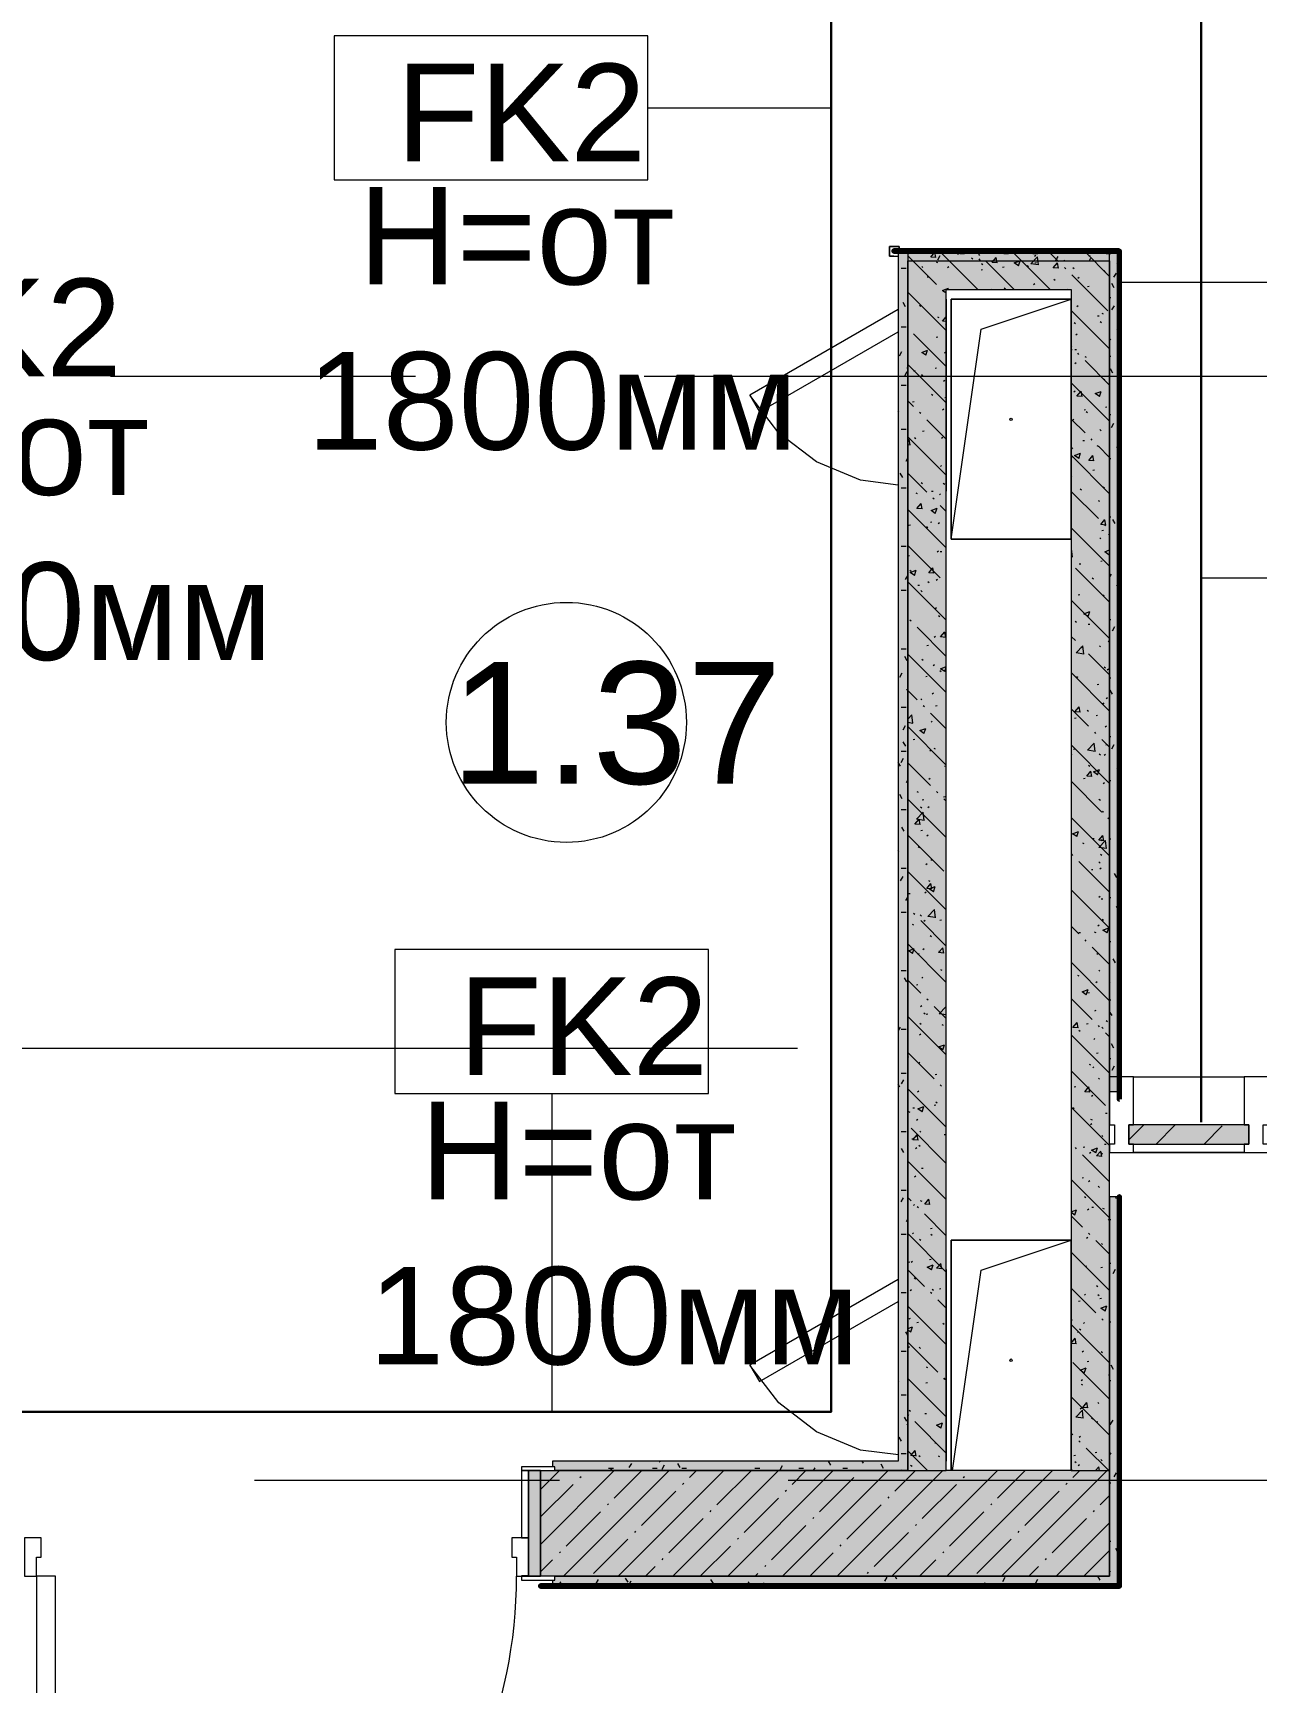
# Model space of a CAD drawing. Header units: millimetres. Extents: x -3817 to 677485, y -22715 to 103890.
# Drawn here: x 43911 to 46458, y 12591 to 16026 of the extents above; entities that cross this region are included whole.
import ezdxf

# ---------------------------------------------------------------- set-up
doc = ezdxf.new("R2010")
doc.units = ezdxf.units.MM
doc.layers.add('PDF _Геометрия', color=7, linetype='Continuous', true_color=0x1d1d1d)
doc.layers.add('PDF _Сплошная заливка', color=7, linetype='Continuous', true_color=0xffffff)
doc.layers.add('PDF _Текст', color=7, linetype='Continuous')
doc.styles.add('PDF GOST-Common', font='arial.ttf')

msp = doc.modelspace()

# ---------------------------------------------------------------- hatches: boundary and pattern name
at = {"layer": 'PDF _Сплошная заливка', "transparency": 33554559}
for points in [[(46173.3, 15551.3), (46173.3, 15571.4), (45713.3, 15571.4), (45713.3, 15551.3), (46153.3, 15551.3)], [(45713.3, 13031.3), (45733.3, 13031.3), (45733.3, 15551.3), (45713.3, 15551.3), (45713.3, 13051.4)], [(46153.3, 13821.3), (46173.3, 13821.3), (46173.3, 15551.3), (46153.3, 15551.3), (46153.3, 14015.2)], [(45733.3, 13031.3), (45813.3, 13031.3), (45813.3, 15491.3), (45733.3, 15491.3), (45733.3, 13450.1)], [(46153.3, 12811.3), (46173.3, 12811.3), (46173.3, 13601.4), (46153.3, 13601.4), (46153.3, 13450.1)]]:
    msp.add_hatch(color=256, dxfattribs=at).paths.add_polyline_path(points)
h = msp.add_hatch(color=256, dxfattribs=at)
h.paths.add_polyline_path([(42623.3, 12811.3), (43868.3, 12811.3), (43868.3, 13031.3), (42623.3, 13031.3)], flags=0)
h.paths.add_polyline_path([(46153.3, 12811.3), (46153.3, 13031.3), (44968.3, 13031.3), (44968.3, 12811.3), (44998.3, 12811.3)], flags=0)
h = msp.add_hatch(color=256, dxfattribs=at)
h.paths.add_polyline_path([(43838.3, 13031.3), (43838.3, 13039.4), (43843.3, 13039.4), (43843.3, 13051.4), (43003.3, 13051.4), (43003.3, 13031.3)], flags=0)
h.paths.add_polyline_path([(44998.3, 13031.3), (45713.3, 13031.3), (45713.3, 13051.4), (44993.3, 13051.4), (44993.3, 13039.4), (44998.3, 13039.4), (44998.3, 13031.5)], flags=0)
h = msp.add_hatch(color=256, dxfattribs=at)
h.paths.add_polyline_path([(43843.3, 12791.4), (43843.3, 12803.3), (43838.3, 12803.3), (43838.3, 12811.3), (42643.3, 12811.3), (42643.3, 12791.4), (43838.3, 12791.4)], flags=0)
h.paths.add_polyline_path([(46173.3, 12791.4), (46173.3, 12811.3), (44998.3, 12811.3), (44998.3, 12803.3), (44993.3, 12803.3), (44993.3, 12791.4), (44998.3, 12791.4)], flags=0)

# ---------------------------------------------------------------- linework, layer by layer
at = {"layer": 'PDF _Геометрия', "color": 171, "lineweight": 30, "true_color": 0x8080ff}
msp.add_lwpolyline([(42644.3, 17319.9), (46344.3, 17319.9), (46344.3, 13757.1)], dxfattribs=at)
at = {"layer": 'PDF _Геометрия', "color": 231, "lineweight": 30, "true_color": 0xff80c0}
msp.add_lwpolyline([(45573.3, 16971.3), (43123.3, 16971.3), (43123.3, 13153.8), (45573.3, 13153.8)], close=True, dxfattribs=at)
at = {"layer": 'PDF _Геометрия', "color": 7, "lineweight": 9}
for points in [[(45191.4, 16020), (44538.3, 16020), (44538.3, 15720), (45191.4, 15720)], [(46073.3, 15471.3), (46073.3, 14971.3), (45823.3, 14971.3), (45823.3, 15471.3)], [(46073.3, 15471.3), (45823.3, 15471.3), (45823.3, 14971.3), (46073.3, 14971.3)], [(45318.1, 14116.9), (44665, 14116.9), (44665, 13816.9), (45318.1, 13816.9)], [(46433.3, 13751.3), (46203.3, 13751.3), (46203.3, 13851.3), (46433.3, 13851.3)], [(46433.3, 13694.3), (46203.3, 13694.3), (46203.3, 13711.3), (46433.3, 13711.3)]]:
    msp.add_lwpolyline(points, close=True, dxfattribs=at)
for points in [[(45191.4, 15870), (45573.3, 15870)], [(45704.3, 15561.3), (45695.3, 15561.3), (45695.3, 15581.3), (45714.8, 15581.3), (45695.3, 15581.3), (45695.3, 15561.3), (45713.3, 15561.3)], [(45714.8, 15572.3), (45714.8, 15581.3), (45714.8, 15572.3)], [(45733.3, 13031.3), (45733.3, 15491.3), (45733.3, 13031.3), (45813.3, 13031.3)], [(46173.5, 15507), (46995.9, 15507)], [(45823.3, 14971.3), (45885.8, 15408.8), (46073.3, 15471.3)], [(46344.3, 14891.3), (46498.5, 14891.3)], [(46203.3, 13851.3), (46433.3, 13851.3)], [(44991.5, 13816.9), (44991.5, 13153.8)], [(46173, 13831.3), (46174, 13831.3)], [(46173, 13811.3), (46174, 13811.3)], [(46193.3, 13720.2), (46224.4, 13751.3)], [(46250.1, 13711.3), (46290.1, 13751.3)], [(46350.1, 13711.3), (46388, 13749.3)], [(46203.3, 13694.3), (46433.3, 13694.3)], [(46073.3, 13031.3), (46073.3, 13511.4), (45823.3, 13511.4), (45823.3, 13031.3), (45823.3, 13511.4), (46073.3, 13511.4), (46073.3, 13031.3), (46153.3, 13031.3)], [(45826.1, 13031.3), (45885.8, 13448.8), (46073.3, 13511.4)]]:
    msp.add_lwpolyline(points, dxfattribs=at)
at = {"layer": 'PDF _Геометрия', "color": 9, "lineweight": 9, "true_color": 0xc0c0c0}
for points in [[(44998.3, 12811.3), (46153.3, 12811.3), (46153.3, 13031.3), (46153.3, 15571.4), (46073.3, 15571.4), (45733.3, 15571.4), (45733.3, 15491.3), (45733.3, 15551.3), (46153.3, 15551.3), (46153.3, 13821.3), (46173.3, 13821.3), (46173.3, 15551.3), (46173.3, 15571.4), (45713.3, 15571.4), (45713.3, 15551.3), (45713.3, 13051.4), (44993.3, 13051.4), (44993.3, 13039.4)], [(45813.3, 15471.3), (45813.3, 15071.3)], [(46174.3, 15214.3), (46174.3, 15165.5), (46174.3, 15121.1), (46174.3, 15083.2), (46174.3, 15053.3), (46174.3, 15032.9), (46174.3, 15023)], [(46174.3, 15022.5), (46174.3, 15032.4), (46174.3, 15052.8), (46174.3, 15082.7), (46174.3, 15120.6), (46174.3, 15165), (46174.3, 15213.8)], [(46174.3, 15023.8), (46174.3, 15035.4), (46174.3, 15057.3), (46174.3, 15084.4), (46174.3, 15100.5), (46174.3, 15105.1)], [(46174.3, 15105), (46174.3, 15097.8), (46174.3, 15079.1), (46174.3, 15049.6), (46174.3, 15010.4), (46174.3, 14962.8), (46174.3, 14908.6), (46174.3, 14849.7), (46174.3, 14788.2), (46174.3, 14681.6), (46174.3, 14575.8), (46174.3, 14471.6), (46174.3, 14369.8), (46174.3, 14271.2), (46174.3, 14176.5), (46174.3, 14162), (46174.3, 14146.4), (46174.3, 14130.8), (46174.3, 14116.3), (46174.3, 14103.8), (46174.3, 14094.3), (46174.3, 14088.3)], [(46174.3, 15104.6), (46174.3, 15100), (46174.3, 15083.9), (46174.3, 15056.8), (46174.3, 15034.9), (46174.3, 15023.3)], [(46174.3, 14087.8), (46174.3, 14093.8), (46174.3, 14103.3), (46174.3, 14115.8), (46174.3, 14130.3), (46174.3, 14145.9), (46174.3, 14161.5), (46174.3, 14176), (46174.3, 14270.7), (46174.3, 14369.3), (46174.3, 14471.1), (46174.3, 14575.3), (46174.3, 14681.1), (46174.3, 14787.7), (46174.3, 14849.2), (46174.3, 14908.1), (46174.3, 14962.3), (46174.3, 15009.9), (46174.3, 15049.1), (46174.3, 15078.6), (46174.3, 15097.3), (46174.3, 15104.5)], [(46174.3, 14443.2), (46174.3, 14405.1), (46174.3, 14357.8), (46174.3, 14302.6), (46174.3, 14241.5), (46174.3, 14176.6), (46174.3, 14110), (46174.3, 14043.9), (46174.3, 13931), (46174.3, 13851.3), (46174.3, 13868.2), (46174.3, 13900), (46174.3, 13935.1), (46174.3, 13971.6), (46174.3, 14007.6), (46174.3, 14041.1), (46174.3, 14070.2), (46174.3, 14093.4), (46174.3, 14124.3), (46174.3, 14144.9), (46174.3, 14154.5)], [(46174.3, 14155), (46174.3, 14145.4), (46174.3, 14124.8), (46174.3, 14093.9), (46174.3, 14070.7), (46174.3, 14041.6), (46174.3, 14008.1), (46174.3, 13972.1), (46174.3, 13935.6), (46174.3, 13900.5), (46174.3, 13868.7), (46174.3, 13851.3), (46174.3, 13875.8), (46174.3, 13937.1), (46174.3, 14003.1), (46174.3, 14071.7), (46174.3, 14140.8), (46174.3, 14207.9), (46174.3, 14271), (46174.3, 14327.9), (46174.3, 14376.9), (46174.3, 14383.8), (46174.3, 14390.7)], [(46174.3, 14088.3), (46174.3, 14094.4), (46174.3, 14104), (46174.3, 14116.4), (46174.3, 14140.3), (46174.3, 14153.3), (46174.3, 14155.7)], [(46174.3, 14155.2), (46174.3, 14152.8), (46174.3, 14139.8), (46174.3, 14115.9), (46174.3, 14103.5), (46174.3, 14093.9), (46174.3, 14087.8)], [(44993.3, 12803.3), (44993.3, 12791.4), (46173.3, 12791.4), (46173.3, 12811.3), (46173.3, 13601.4), (46153.3, 13601.4), (46153.3, 12811.3), (44993.3, 12811.3)], [(45813.3, 13450.1), (45813.3, 13051.4)], [(44968.3, 13031.3), (44968.3, 12811.3)], [(44993.3, 13031.3), (45713.3, 13031.3), (45733.3, 13031.3), (44998.3, 13031.3)]]:
    msp.add_lwpolyline(points, dxfattribs=at)
at = {"layer": 'PDF _Геометрия', "color": 96, "lineweight": 70, "true_color": 0x008000}
msp.add_lwpolyline([(46173, 15572.3), (45704.3, 15572.3), (45704.3, 15571.4), (46173, 15571.4)], close=True, dxfattribs=at)
at = {"layer": 'PDF _Геометрия', "color": 252, "lineweight": 9, "true_color": 0x878787}
for points in [[(45792.9, 15502.1), (45733.3, 15561.7)], [(45791.7, 15558.3), (45781, 15559.2), (45789.6, 15569.4)], [(45791.7, 15558.3), (45789.6, 15569.4)], [(45879, 15491.3), (45799, 15571.4)], [(45883.4, 15562.4), (45880.9, 15564.9)], [(46029.9, 15491.3), (45949.9, 15571.4)], [(45997.2, 15561), (45999.8, 15563.1)], [(46046.9, 15549.8), (46025.4, 15571.4)], [(46153.3, 15518.8), (46100.8, 15571.4)], [(46109.8, 15562), (46113.1, 15562.5)], [(45762.2, 15539.7), (45764.7, 15537.5)], [(45791.9, 15549.4), (45794.7, 15547.6)], [(45816.1, 15537.1), (45818.7, 15539.2)], [(45865.9, 15557.5), (45868.4, 15555.3)], [(45885.6, 15532.5), (45889, 15533)], [(45886.8, 15545.4), (45889.7, 15543.6)], [(45954.5, 15491.3), (45896, 15549.8)], [(45907.4, 15549.7), (45910, 15551.7)], [(45919.2, 15547.1), (45908.6, 15548.1), (45917.1, 15558.3)], [(45919.2, 15547.1), (45917.1, 15558.2)], [(45930.2, 15538.4), (45933.5, 15538.8)], [(45963.5, 15540.8), (45954.6, 15546.8), (45967.1, 15551.5)], [(45963.5, 15540.8), (45967.1, 15551.5)], [(45981.7, 15541.4), (45984.6, 15539.6)], [(46005.4, 15542.7), (45989.6, 15545.1), (46003.5, 15559.6)], [(45997.5, 15547.3), (46000.8, 15547.7)], [(46005.4, 15542.7), (46003.5, 15559.5)], [(46046.7, 15536), (46036.1, 15536.9), (46044.7, 15547.1)], [(46046.7, 15535.9), (46044.7, 15547.1)], [(46062, 15534.8), (46059.5, 15537.3)], [(46076.7, 15537.4), (46079.5, 15535.6)], [(46141.2, 15530.9), (46143.6, 15528.6)], [(45773.4, 15517.8), (45776.7, 15518.2)], [(45813.3, 15484), (45805.2, 15489.4), (45810.3, 15491.3), (45817.7, 15494.2)], [(45816.7, 15491.3), (45817.7, 15494.2)], [(45906.4, 15491.3), (45907.9, 15492.5)], [(45933.8, 15495.3), (45936.3, 15493)], [(45995, 15501.9), (45997.7, 15503.9)], [(46037.5, 15513.1), (46040, 15510.8)], [(46063, 15491.9), (46066.3, 15492.4)], [(46150, 15446.8), (46074.5, 15522.2)], [(46087.4, 15515.2), (46090, 15517.2)], [(46107.5, 15497.8), (46110.8, 15498.2)], [(45813.3, 15406.2), (45733.3, 15486.2)], [(45757.3, 15458.6), (45760.1, 15456.8)], [(45808, 15487), (45805.5, 15489.5)], [(46085.2, 15456), (46087.9, 15458)], [(45794.8, 15434.7), (45797.6, 15432.9)], [(45813.3, 15424.8), (45805.7, 15425.5), (45813.3, 15434.5)], [(46153.3, 15368), (46073.3, 15448)], [(46079.5, 15422.7), (46082.4, 15420.9)], [(46128.1, 15436.5), (46131.4, 15437)], [(46133.8, 15424.8), (46136.3, 15422.6)], [(46137, 15442.5), (46139.8, 15440.7)], [(45813.3, 15330.9), (45745.1, 15399)], [(45792.1, 15392.3), (45795.4, 15392.7)], [(45811.8, 15418.8), (45813.3, 15419.9)], [(46083, 15396.8), (46085.7, 15398.9)], [(45770.8, 15354.5), (45762, 15360.5), (45774.4, 15365.3)], [(45770.8, 15354.5), (45774.4, 15365.2)], [(45809.6, 15359.6), (45812.3, 15361.6)], [(46074.5, 15371.3), (46073.3, 15372.6)], [(46073.3, 15367.5), (46075.2, 15365.7)], [(46081.3, 15366.4), (46084.6, 15366.8)], [(46089.6, 15356.2), (46087.1, 15358.7)], [(45813.3, 15255.4), (45733.3, 15335.4)], [(45745.3, 15322.2), (45748.6, 15322.6)], [(45789.8, 15328), (45793.2, 15328.5)], [(46080.9, 15337.6), (46083.5, 15339.7)], [(46101.6, 15352.2), (46104.4, 15350.4)], [(46153.3, 15292.6), (46102.2, 15343.7)], [(45761.7, 15314.6), (45764.1, 15312.3)], [(45807.4, 15300.4), (45810.1, 15302.4)], [(46153.3, 15217.1), (46073.3, 15297.1)], [(46140.6, 15305.8), (46143.1, 15303.5)], [(46146.8, 15311), (46150.1, 15311.5)], [(45745.1, 15248.1), (45733.3, 15260)], [(45743.1, 15257.9), (45746.4, 15258.3)], [(45782.2, 15273.3), (45785, 15271.5)], [(45810.4, 15266.8), (45813.3, 15267.1)], [(46078.7, 15278.4), (46081.4, 15280.5)], [(46096.1, 15268.5), (46085.4, 15269.4), (46094, 15279.6)], [(46096.1, 15268.5), (46094, 15279.6)], [(46132.5, 15268.7), (46123.6, 15274.7), (46136.1, 15279.4)], [(46132.5, 15268.7), (46136.1, 15279.4)], [(45760.2, 15233), (45757.7, 15235.5)], [(45813.3, 15180), (45772.8, 15220.4)], [(45805.3, 15241.2), (45807.9, 15243.2)], [(46102.2, 15192.8), (46073.3, 15221.7)], [(46076.6, 15219.2), (46079.2, 15221.3)], [(46100.1, 15240.9), (46103.4, 15241.4)], [(46104.4, 15237.4), (46107.3, 15235.6)], [(46144.6, 15246.8), (46147.9, 15247.2)], [(45813.3, 15104.5), (45733.3, 15184.5)], [(45746.8, 15183), (45749.7, 15181.2)], [(45763.6, 15196.6), (45766.9, 15197.1)], [(45803.1, 15182), (45805.8, 15184.1)], [(46133.3, 15199.7), (46135.8, 15197.4)], [(45733.3, 15176), (45736.1, 15179.4)], [(45733.3, 15168.7), (45738.1, 15168.2)], [(45738.2, 15168.2), (45736.1, 15179.3)], [(46074.4, 15160.1), (46077.1, 15162.1)], [(46089.2, 15139.8), (46080.4, 15145.7), (46092.8, 15150.5)], [(46089.2, 15139.7), (46092.8, 15150.5)], [(46097.8, 15176.7), (46101.1, 15177.1)], [(46117.3, 15177.7), (46114.8, 15180.2)], [(46126.5, 15166.9), (46129.3, 15165.1)], [(46153.3, 15141.7), (46129.9, 15165.1)], [(45801, 15122.8), (45803.6, 15124.9)], [(46153.3, 15066.2), (46073.3, 15146.2)], [(46073.3, 15141.9), (46074.7, 15140.6)], [(46120.7, 15134.8), (46110.1, 15135.7), (46118.7, 15145.9)], [(46118.4, 15115.4), (46121.7, 15115.8)], [(46120.7, 15134.7), (46118.7, 15145.9)], [(45772.8, 15069.6), (45733.3, 15109.1)], [(45761.1, 15089.4), (45763.6, 15087.2)], [(45807.1, 15088.1), (45810, 15086.3)], [(46073.3, 15101.7), (46074.9, 15102.9)], [(46140.1, 15080.6), (46142.6, 15078.4)], [(45749.7, 15068.2), (45752.5, 15066.4)], [(45762.8, 15034.5), (45752.2, 15035.4), (45760.8, 15045.6)], [(45762.8, 15034.5), (45760.8, 15045.6)], [(45782.4, 15071.2), (45785.7, 15071.6)], [(45787.9, 15054.5), (45785.4, 15057)], [(45798.8, 15063.6), (45801.5, 15065.7)], [(46129.9, 15014.3), (46073.3, 15070.9)], [(46073.3, 15045.5), (46074.9, 15045.7)], [(46091.9, 15076.1), (46094.7, 15074.3)], [(46129.4, 15052.2), (46132.2, 15050.4)], [(45813.3, 14953.6), (45733.3, 15033.6)], [(45790.4, 15025.1), (45781.6, 15031), (45794, 15035.8)], [(45790.4, 15025), (45794, 15035.8)], [(45813.3, 15029.1), (45800.5, 15041.9)], [(46145.4, 15001), (46134.8, 15001.9), (46143.3, 15012.2)], [(46145.4, 15001), (46143.4, 15012.1)], [(45735.6, 15001), (45738.9, 15001.5)], [(45771.8, 14997.7), (45774.6, 14995.9)], [(45780.1, 15006.9), (45783.4, 15007.3)], [(45796.6, 15004.4), (45799.3, 15006.5)], [(46153.3, 14915.4), (46073.3, 14995.4)], [(46137.1, 14989.9), (46140.4, 14990.4)], [(46144.9, 14999.2), (46142.4, 15001.7)], [(46151.4, 14981.7), (46153.3, 14980.5)], [(45800.5, 14891.1), (45733.3, 14958.3)], [(45794.5, 14945.3), (45797.1, 14947.3)], [(45800.7, 14945.6), (45804, 14946.1)], [(46073.3, 14950.7), (46074.2, 14951.7)], [(46076.1, 14934.8), (46074.2, 14951.7)], [(46132.8, 14974.5), (46135.3, 14972.3)], [(46152.1, 14939.2), (46143.2, 14945.2), (46153.3, 14949.1)], [(46152.1, 14939.2), (46153.3, 14942.7)], [(45733.3, 14936.8), (45736.7, 14937.2)], [(45787.5, 14900.7), (45776.9, 14901.7), (45785.4, 14911.9)], [(45787.5, 14900.7), (45785.4, 14911.9)], [(46073.3, 14935.2), (46076.1, 14934.8)], [(46073.3, 14916.3), (46074.2, 14915.4)], [(46153.3, 14840), (46082.1, 14911.2)], [(46090.3, 14919.8), (46093.6, 14920.2)], [(46134.8, 14925.7), (46138.2, 14926.1)], [(45813.3, 14802.8), (45733.3, 14882.8)], [(45737.1, 14906.9), (45740, 14905.1)], [(45747.2, 14896.1), (45738.3, 14902.1), (45750.8, 14906.9)], [(45747.2, 14896.1), (45750.8, 14906.8)], [(45753.9, 14875.5), (45757.2, 14875.9)], [(45774.6, 14883), (45777.4, 14881.2)], [(45792.3, 14886.1), (45795, 14888.1)], [(45813.3, 14878.3), (45813, 14878.5)], [(46116.8, 14890.8), (46119.6, 14889)], [(45760.6, 14864.3), (45763.1, 14862)], [(46153.3, 14764.5), (46073.3, 14844.5)], [(46088.1, 14855.5), (46091.4, 14856)], [(46139.6, 14855.5), (46142.1, 14853.2)], [(45790.1, 14826.9), (45792.8, 14828.9)], [(45796.7, 14812.5), (45799.5, 14810.7)], [(46108.8, 14810.3), (46100, 14816.3), (46112.4, 14821.1)], [(46108.8, 14810.3), (46112.4, 14821)], [(46152.7, 14817.4), (46153.3, 14817.9)], [(45740.1, 14800.5), (45737.6, 14803)], [(45813.3, 14727.4), (45752.7, 14788)], [(45788, 14767.7), (45790.6, 14769.7)], [(45812.2, 14767), (45801.5, 14767.9), (45810.1, 14778.2)], [(45812.2, 14767), (45810.1, 14778.1)], [(46081.4, 14800.4), (46084.2, 14798.6)], [(46108.6, 14794.3), (46111.9, 14794.7)], [(45772.6, 14750), (45776, 14750.5)], [(46082.1, 14760.3), (46073.3, 14769.1)], [(46099.7, 14732.2), (46083.9, 14734.6), (46097.7, 14749.1)], [(46097.2, 14745.2), (46094.7, 14747.7)], [(46099.7, 14732.1), (46097.8, 14749)], [(46132.3, 14749.4), (46134.7, 14747.1)], [(46150.6, 14758.3), (46153.2, 14760.3)], [(45813.3, 14651.9), (45733.3, 14731.9)], [(45762, 14721.6), (45764.9, 14719.8)], [(45785.8, 14708.5), (45788.5, 14710.5)], [(45810, 14695.6), (45801.2, 14701.6), (45813.3, 14706.2)], [(45810, 14695.6), (45813.3, 14705.2)], [(46153.3, 14689.1), (46109.7, 14732.6)], [(46141.7, 14705.6), (46144.5, 14703.8)], [(46148.4, 14699.1), (46151.1, 14701.1)], [(45770.4, 14685.8), (45773.7, 14686.2)], [(45799.5, 14697.7), (45802.4, 14695.9)], [(46153.3, 14613.6), (46073.3, 14693.6)], [(46073.3, 14690.6), (46073.6, 14690.3)], [(46084.3, 14685.7), (46087.1, 14683.9)], [(46127.4, 14668.8), (46130.7, 14669.2)], [(45752.7, 14637.1), (45733.3, 14656.5)], [(45760.1, 14639.1), (45762.6, 14636.9)], [(45783.7, 14649.3), (45786.3, 14651.4)], [(46146.2, 14639.9), (46148.9, 14641.9)], [(45733.3, 14596.4), (45741.8, 14605.3)], [(45743.8, 14588.4), (45741.8, 14605.3)], [(45767.8, 14622), (45765.3, 14624.5)], [(45813.3, 14576.5), (45780.3, 14609.4)], [(45790.9, 14624.5), (45794.3, 14624.9)], [(46109.7, 14581.8), (46073.3, 14618.3)], [(46080.6, 14598.7), (46083.9, 14599.1)], [(46091.9, 14611), (46081.3, 14611.9), (46089.8, 14622.1)], [(46091.9, 14610.9), (46089.8, 14622.1)], [(46106.3, 14615.2), (46109.2, 14613.4)], [(46125.1, 14604.5), (46128.4, 14605)], [(46139.1, 14630.3), (46141.5, 14628.1)], [(45733.3, 14590), (45743.8, 14588.4)], [(45813.3, 14501), (45733.3, 14581)], [(45766.8, 14566.7), (45757.9, 14572.7), (45770.4, 14577.4)], [(45766.8, 14566.7), (45770.4, 14577.4)], [(45781.5, 14590.1), (45784.2, 14592.2)], [(46124.8, 14566.7), (46122.3, 14569.2)], [(46144.1, 14580.7), (46146.7, 14582.7)], [(45744.2, 14554.4), (45747.5, 14554.8)], [(45779.3, 14530.9), (45782, 14533)], [(45787, 14536.4), (45789.8, 14534.6)], [(46153.3, 14462.8), (46073.3, 14542.8)], [(46078.3, 14534.4), (46081.7, 14534.8)], [(46123.3, 14529.5), (46107.5, 14532), (46121.3, 14546.4)], [(46123.3, 14529.5), (46121.3, 14546.4)], [(46153.3, 14538.3), (46137.4, 14554.1)], [(46145.7, 14543.3), (46149, 14543.7)], [(45734, 14510.7), (45733.3, 14514.5)], [(45733.3, 14510.7), (45734, 14510.7)], [(45780.3, 14458.6), (45733.3, 14505.6)], [(45809.7, 14499), (45813, 14499.5)], [(46073.3, 14523.3), (46074.5, 14522.5)], [(46109.2, 14500.5), (46112, 14498.7)], [(46131.7, 14524.2), (46134.2, 14522)], [(46141.9, 14521.5), (46144.6, 14523.5)], [(45777.2, 14471.8), (45779.8, 14473.8)], [(46137.4, 14403.2), (46073.3, 14467.4)], [(46098.9, 14473.1), (46102.2, 14473.6)], [(46116.6, 14477.2), (46105.9, 14478.1), (46114.5, 14488.4)], [(46116.6, 14477.2), (46114.5, 14488.3)], [(46128.4, 14480.9), (46119.6, 14486.8), (46132, 14491.6)], [(46128.4, 14480.8), (46132, 14491.6)], [(46139.7, 14462.3), (46142.4, 14464.4)], [(45813.3, 14350.2), (45733.3, 14430.2)], [(45751.6, 14446), (45754.4, 14444.2)], [(45762.9, 14428.9), (45766.2, 14429.4)], [(45795.4, 14443.5), (45792.9, 14446)], [(45807.4, 14434.8), (45810.7, 14435.2)], [(45813.3, 14425.6), (45808, 14430.9)], [(46131.2, 14430), (46134.1, 14428.2)], [(45767.3, 14385.8), (45751.5, 14388.2), (45765.4, 14402.7)], [(45759.6, 14414), (45762, 14411.7)], [(45767.4, 14385.7), (45765.4, 14402.6)], [(45775, 14412.6), (45777.7, 14414.6)], [(46153.3, 14311.9), (46073.3, 14391.9)], [(46137.6, 14403.1), (46140.2, 14405.2)], [(46138.6, 14405.2), (46141, 14402.9)], [(45758.6, 14376.9), (45748, 14377.9), (45756.6, 14388.1)], [(45758.6, 14376.9), (45756.6, 14388.1)], [(45760.6, 14364.6), (45764, 14365.1)], [(46085.2, 14351.9), (46076.3, 14357.9), (46088.8, 14362.7)], [(46085.2, 14351.9), (46088.8, 14362.6)], [(46152.5, 14388.2), (46150, 14390.7)], [(45808, 14280), (45733.3, 14354.8)], [(45754.5, 14331.3), (45757.3, 14329.5)], [(45772.8, 14353.4), (45775.5, 14355.4)], [(45811.9, 14351.1), (45813.3, 14350.2)], [(46096.6, 14339.1), (46099.4, 14337.3)], [(46117.6, 14347.7), (46121, 14348.1)], [(46141.2, 14343.5), (46130.6, 14344.4), (46139.2, 14354.6)], [(46146.9, 14326.9), (46131, 14329.4), (46144.9, 14343.8)], [(46135.4, 14343.9), (46138.1, 14346)], [(46141.2, 14343.4), (46139.2, 14354.6)], [(46146.9, 14326.9), (46144.9, 14343.8)], [(45770.7, 14294.2), (45773.3, 14296.2)], [(45781.2, 14303.4), (45784.5, 14303.8)], [(46077.1, 14312.7), (46074.5, 14315.2)], [(46153.3, 14236.5), (46089.6, 14300.2)], [(46131.2, 14299.1), (46133.7, 14296.8)], [(46134.1, 14315.2), (46136.9, 14313.4)], [(45813.3, 14199.3), (45733.3, 14279.3)], [(45776.5, 14260.8), (45779.3, 14259)], [(46073.3, 14277.9), (46074.2, 14278)], [(46115.4, 14283.4), (46118.7, 14283.8)], [(46133.3, 14284.7), (46135.9, 14286.8)], [(45734.4, 14233.3), (45737.8, 14233.7)], [(45768.5, 14235), (45771.2, 14237)], [(45783.3, 14243.2), (45772.7, 14244.1), (45781.3, 14254.4)], [(45786.4, 14237.2), (45777.5, 14243.2), (45790, 14248)], [(45783.3, 14243.2), (45781.3, 14254.3)], [(45786.4, 14237.2), (45790, 14247.9)], [(46153.3, 14161), (46073.3, 14241)], [(46131.1, 14225.6), (46133.8, 14227.6)], [(46135.9, 14222.1), (46139.3, 14222.6)], [(45747.7, 14189.5), (45745.1, 14192)], [(45759.1, 14188.9), (45761.5, 14186.6)], [(45790.9, 14183.2), (45775.1, 14185.6), (45788.9, 14200)], [(45790.9, 14183.1), (45789, 14200)], [(45741.9, 14169.9), (45744.7, 14168.1)], [(45813.3, 14123.9), (45760.2, 14176.9)], [(45766.4, 14175.8), (45769, 14177.9)], [(45799.9, 14177.9), (45803.3, 14178.4)], [(46089.6, 14149.3), (46073.3, 14165.6)], [(46089.2, 14152), (46092.5, 14152.5)], [(46121.5, 14153.9), (46124.4, 14152.1)], [(46128.9, 14166.4), (46131.6, 14168.4)], [(46138, 14180), (46140.5, 14177.8)], [(46148, 14151.4), (46139.2, 14157.4), (46151.6, 14162.2)], [(46148, 14151.4), (46151.6, 14162.1)], [(45813.3, 14048.4), (45733.3, 14128.4)], [(45743.1, 14108.3), (45734.3, 14114.3), (45746.7, 14119)], [(45743.1, 14108.3), (45746.7, 14119)], [(45764.2, 14116.6), (45766.9, 14118.7)], [(45779.4, 14146), (45782.2, 14144.2)], [(45808, 14109.5), (45797.3, 14110.4), (45805.9, 14120.6)], [(45808, 14109.4), (45805.9, 14120.6)], [(46104.7, 14134.2), (46102.2, 14136.7)], [(46153.3, 14085.6), (46117.3, 14121.6)], [(45753.2, 14107.8), (45756.5, 14108.2)], [(45797.7, 14113.6), (45801, 14114.1)], [(46153.3, 14010.2), (46073.3, 14090.2)], [(46126.8, 14107.2), (46129.4, 14109.2)], [(45760.2, 14026.1), (45733.3, 14053)], [(45762, 14057.4), (45764.7, 14059.5)], [(45801.4, 14075.5), (45804.3, 14073.7)], [(46086.2, 14063.5), (46089, 14061.7)], [(46124.6, 14048), (46127.3, 14050)], [(46130.7, 14073.9), (46133.2, 14071.7)], [(45750.9, 14043.5), (45754.2, 14044)], [(46117.3, 13970.8), (46073.3, 14014.8)], [(46104.8, 14022.5), (46095.9, 14028.4), (46108.4, 14033.2)], [(46104.8, 14022.4), (46108.4, 14033.2)], [(46107.9, 14026.6), (46111.2, 14027)], [(46152.4, 14032.4), (46153.3, 14032.5)], [(45759.9, 13998.2), (45762.5, 14000.3)], [(45766.8, 13984.7), (45769.6, 13982.9)], [(45771.5, 13982.3), (45774.8, 13982.7)], [(45775.3, 14011), (45772.8, 14013.5)], [(45813.3, 13973), (45787.9, 13998.4)], [(45813.3, 13980.7), (45798.7, 13983), (45812.5, 13997.4)], [(45813.3, 13991.1), (45812.5, 13997.4)], [(46122.4, 13988.8), (46125.1, 13990.8)], [(45813.3, 13897.6), (45733.3, 13977.6)], [(45758.5, 13963.7), (45761, 13961.4)], [(45804.3, 13960.8), (45807.1, 13959)], [(46087.7, 13953.4), (46077.1, 13954.3), (46085.6, 13964.6)], [(46087.7, 13953.4), (46085.7, 13964.5)], [(46089, 13948.7), (46091.9, 13946.9)], [(46105.6, 13962.3), (46109, 13962.7)], [(46132.4, 13955.7), (46129.9, 13958.2)], [(46137.5, 13954.9), (46140, 13952.6)], [(46146.5, 13968.6), (46149.3, 13966.8)], [(45757.7, 13939.1), (45760.4, 13941.1)], [(45806, 13907.8), (45797.1, 13913.8), (45809.6, 13918.5)], [(45806, 13907.8), (45809.6, 13918.5)], [(46153.3, 13859.3), (46073.3, 13939.3)], [(46120.3, 13929.6), (46122.9, 13931.7)], [(46153.3, 13934.8), (46144.9, 13943.1)], [(45787.9, 13847.5), (45733.3, 13902.2)], [(45733.3, 13893.1), (45734.3, 13892.5)], [(45755.6, 13879.9), (45758.2, 13881.9)], [(46111.1, 13878.2), (46113.9, 13876.4)], [(46126.2, 13901), (46129.5, 13901.5)], [(45790.2, 13856.8), (45793.5, 13857.2)], [(46144.9, 13792.2), (46073.3, 13863.9)], [(46118.1, 13870.4), (46120.8, 13872.5)], [(46130.2, 13848.8), (46132.6, 13846.5)], [(45813.3, 13746.7), (45733.3, 13826.7)], [(45753.4, 13820.7), (45756.1, 13822.7)], [(45803, 13832.5), (45800.5, 13835)], [(46079.4, 13830.9), (46082.8, 13831.3)], [(46112.4, 13819.7), (46101.7, 13820.6), (46110.3, 13830.8)], [(46112.4, 13819.6), (46110.3, 13830.8)], [(46116, 13811.2), (46118.6, 13813.3)], [(45734.3, 13779.5), (45737.1, 13777.7)], [(45743.4, 13786.7), (45746.8, 13787.1)], [(45762.7, 13778.9), (45753.9, 13784.8), (45766.3, 13789.6)], [(45762.7, 13778.8), (45766.3, 13789.6)], [(45788, 13792.5), (45791.3, 13793)], [(45791.7, 13799.4), (45794.5, 13797.6)], [(46153.3, 13708.4), (46073.3, 13788.4)], [(46076.5, 13787.4), (46079.3, 13785.6)], [(46144.9, 13775.6), (46148.3, 13776)], [(45813.3, 13671.3), (45740.1, 13744.5)], [(45751.2, 13761.5), (45753.9, 13763.5)], [(46113.8, 13752.1), (46116.5, 13754.1)], [(46113.9, 13763.5), (46116.8, 13761.7)], [(45741.2, 13722.4), (45744.5, 13722.8)], [(45754.5, 13719.4), (45743.8, 13720.3), (45752.4, 13730.6)], [(45754.5, 13719.4), (45752.4, 13730.5)], [(45756.3, 13709), (45759.2, 13707.2)], [(45758, 13738.6), (45760.5, 13736.3)], [(45808.5, 13731.3), (45811.8, 13731.7)], [(46098.2, 13705.4), (46101.5, 13705.9)], [(46137, 13729.7), (46139.5, 13727.5)], [(46142.7, 13711.3), (46146, 13711.7)], [(45813.3, 13595.8), (45733.3, 13675.8)], [(45749.1, 13702.3), (45751.7, 13704.3)], [(46084.6, 13701.7), (46082.1, 13704.2)], [(46153.3, 13633), (46097.2, 13689.1)], [(46111.6, 13692.9), (46114.3, 13694.9)], [(46124.4, 13693), (46115.5, 13699), (46128, 13703.8)], [(46124.4, 13693), (46128, 13703.7)], [(46137, 13685.9), (46126.4, 13686.9), (46135, 13697.1)], [(46137.1, 13685.9), (46135, 13697)], [(46136, 13693), (46138.8, 13691.2)], [(45746.9, 13643.1), (45749.6, 13645.2)], [(45761.7, 13661.1), (45765.1, 13661.6)], [(46153.3, 13557.6), (46073.3, 13637.6)], [(46095.9, 13641.2), (46099.2, 13641.6)], [(46101.4, 13602.1), (46104.2, 13600.3)], [(46109.5, 13633.7), (46112.1, 13635.7)], [(46129.6, 13623.7), (46132.1, 13621.4)], [(45740.1, 13593.6), (45733.3, 13600.4)], [(45744.7, 13583.9), (45747.4, 13586)], [(45755.2, 13578.5), (45752.7, 13581)], [(45759.2, 13594.3), (45762, 13592.5)], [(45779.1, 13585.7), (45768.5, 13586.6), (45777.1, 13596.8)], [(45779.1, 13585.6), (45777.1, 13596.8)], [(46073.3, 13570.4), (46084.7, 13574.8)], [(46073.3, 13569.4), (46081.1, 13564.1)], [(46081.1, 13564.1), (46084.7, 13574.8)], [(46107.3, 13574.5), (46110, 13576.5)], [(46116.5, 13579.9), (46119.8, 13580.3)], [(46138.9, 13578.3), (46141.7, 13576.5)], [(45813.3, 13520.4), (45767.8, 13565.9)], [(45780.5, 13535.7), (45783.8, 13536.1)], [(46097.2, 13538.3), (46073.3, 13562.2)], [(46153.3, 13552.9), (46151.1, 13553.1), (46153.3, 13555.7)], [(45813.3, 13445), (45733.3, 13525)], [(45742.6, 13524.7), (45745.2, 13526.8)], [(45757.5, 13513.4), (45760, 13511.2)], [(45781.3, 13523.8), (45784.1, 13522)], [(46105.2, 13515.3), (46107.8, 13517.3)], [(46112.3, 13523.2), (46109.7, 13525.7)], [(46153.3, 13482.2), (46124.8, 13510.6)], [(46136.5, 13504.6), (46138.9, 13502.3)], [(45733.7, 13465.5), (45737, 13466)], [(45740.4, 13465.5), (45743.1, 13467.6)], [(45778.2, 13471.4), (45781.5, 13471.8)], [(46153.3, 13406.7), (46073.3, 13486.7)], [(45767.8, 13415.1), (45733.3, 13449.6)], [(45746.6, 13432.9), (45749.5, 13431.1)], [(45782.3, 13449.4), (45773.5, 13455.4), (45785.9, 13460.2)], [(45782.3, 13449.4), (45785.9, 13460.1)], [(45803.8, 13451.9), (45793.2, 13452.9), (45801.7, 13463.1)], [(45803.8, 13451.9), (45801.8, 13463)], [(46103, 13456.1), (46105.6, 13458.2)], [(46135.2, 13454.4), (46138.5, 13454.9)], [(45733.3, 13401.5), (45734.8, 13401.7)], [(45738.3, 13406.4), (45740.9, 13408.4)], [(45782.9, 13400), (45780.3, 13402.5)], [(45784.1, 13409.1), (45786.9, 13407.3)], [(45798.8, 13410.1), (45802.1, 13410.6)], [(46124.8, 13359.7), (46073.3, 13411.3)], [(46100.8, 13396.9), (46103.5, 13399)], [(46126.3, 13416.9), (46129.1, 13415.1)], [(46129.1, 13398.5), (46131.6, 13396.2)], [(45813.3, 13294.1), (45733.3, 13374.1)], [(45813.3, 13369.6), (45795.4, 13387.4)], [(46088.4, 13384.3), (46091.8, 13384.7)], [(46133, 13390.2), (46136.3, 13390.6)], [(46144, 13363.6), (46135.1, 13369.5), (46147.6, 13374.3)], [(46144, 13363.5), (46147.6, 13374.3)], [(45733.3, 13327.6), (45742.7, 13331.2)], [(45736.1, 13347.2), (45738.8, 13349.2)], [(45739.1, 13320.4), (45742.7, 13331.2)], [(45752, 13340), (45755.3, 13340.5)], [(45806.2, 13338.5), (45809, 13336.7)], [(46075, 13343.2), (46073.3, 13357.8)], [(46073.3, 13343.5), (46075, 13343.2)], [(46153.3, 13255.8), (46073.3, 13335.8)], [(46098.7, 13337.7), (46101.3, 13339.8)], [(46139.9, 13344.7), (46137.4, 13347.2)], [(46153.3, 13331.3), (46152.5, 13332.1)], [(45733.3, 13324.4), (45739.1, 13320.5)], [(45795.4, 13236.5), (45733.3, 13298.7)], [(46073.3, 13297.2), (46081.5, 13307)], [(46073.3, 13296.8), (46083.5, 13295.9)], [(46083.5, 13295.8), (46081.5, 13307)], [(46086.2, 13320), (46089.5, 13320.5)], [(46090.9, 13326.5), (46093.7, 13324.7)], [(45733.9, 13288), (45736.6, 13290)], [(45757, 13288.3), (45759.4, 13286)], [(46096.5, 13278.5), (46099.2, 13280.6)], [(46106.7, 13258.8), (46110.1, 13259.2)], [(46135.9, 13279.4), (46138.4, 13277.2)], [(45733.3, 13229.9), (45734.4, 13230.8)], [(45771.5, 13247.7), (45774.4, 13245.9)], [(46152.5, 13181.2), (46077.1, 13256.6)], [(46100.7, 13234.7), (46091.9, 13240.6), (46104.3, 13245.4)], [(46100.7, 13234.6), (46104.3, 13245.4)], [(46151.2, 13231.7), (46153.3, 13230.3)], [(45813.3, 13143.2), (45733.3, 13223.2)], [(45770.8, 13214.5), (45774.1, 13215)], [(45810.5, 13221.4), (45808, 13224)], [(45809, 13223.8), (45811.9, 13222)], [(46093.8, 13211.8), (46096.6, 13210)], [(46094.3, 13219.4), (46097, 13221.4)], [(45736.2, 13157.3), (45739, 13155.5)], [(46153.3, 13105), (46073.3, 13185)], [(46098.5, 13140.6), (46082.7, 13143), (46096.6, 13157.5)], [(46092.2, 13160.2), (46094.8, 13162.2)], [(46098.5, 13140.6), (46096.6, 13157.4)], [(46108.2, 13162.1), (46097.6, 13163.1), (46106.1, 13173.3)], [(46108.2, 13162.1), (46106.1, 13173.2)], [(46128.6, 13173.4), (46131.1, 13171.1)], [(45735.1, 13146), (45733.3, 13147.8)], [(45813.3, 13067.8), (45747.7, 13133.4)], [(45768.5, 13150.3), (45771.8, 13150.7)], [(45801.9, 13120), (45793.1, 13125.9), (45805.5, 13130.7)], [(45801.9, 13119.9), (45805.5, 13130.7)], [(46115.8, 13141.3), (46118.7, 13139.5)], [(46125.5, 13133.3), (46128.8, 13133.7)], [(45789.1, 13089), (45792.4, 13089.5)], [(46077.1, 13105.8), (46073.3, 13109.6)], [(46092.1, 13090.7), (46089.6, 13093.2)], [(46090, 13101), (46092.7, 13103)], [(45774.3, 13031.3), (45733.3, 13072.4)], [(45750.3, 13061.9), (45739.7, 13062.8), (45748.2, 13073)], [(45750.3, 13061.8), (45748.2, 13073)], [(45756.4, 13063.1), (45758.9, 13060.9)], [(45796.5, 13062.5), (45799.3, 13060.7)], [(46078.7, 13063.2), (46082, 13063.6)], [(46151.5, 13031.3), (46104.7, 13078.1)], [(46123.2, 13069), (46126.5, 13069.5)], [(46135.4, 13054.3), (46137.9, 13052)], [(45739, 13042.6), (45741.9, 13040.8)], [(46076, 13031.3), (46073.3, 13034.1)], [(46081.2, 13050.4), (46084, 13048.6)], [(46087.9, 13041.8), (46090.5, 13043.8)], [(46123.9, 13031.3), (46130.8, 13039.5)], [(46132.3, 13031.3), (46130.8, 13039.5)]]:
    msp.add_lwpolyline(points, dxfattribs=at)
at = {"layer": 'PDF _Геометрия', "color": 253, "lineweight": 9, "true_color": 0x9b9b9b}
for points in [[(45800.1, 15561.5), (45795.1, 15552.8)], [(45841, 15571.4), (45836.7, 15564)], [(45841.3, 15566.4), (45851.4, 15566.4)], [(45932.8, 15566.4), (45942.8, 15566.4)], [(45946.6, 15571.4), (45946.4, 15571.1)], [(45981.3, 15566.4), (45978.4, 15571.4)], [(45993.7, 15566.4), (46003.8, 15566.4)], [(46045.8, 15560.4), (46040.8, 15551.7)], [(46146.1, 15566.4), (46156.2, 15566.4)], [(45719.4, 15535.9), (45729.5, 15535.9)], [(45884.3, 15551.3), (45881.8, 15555.7)], [(46060.3, 15551.3), (46059.5, 15552.8)], [(46113.9, 15556.4), (46111, 15551.3)], [(46166.7, 15525.9), (46161.6, 15517.2)], [(46173.3, 15538.6), (46169.2, 15545.7)], [(46163.1, 15495.3), (46158, 15504)], [(45728.5, 15455.6), (45723.4, 15464.3)], [(46153.3, 15474.9), (46156.2, 15474.9)], [(46162.6, 15457.8), (46157.6, 15449.1)], [(45719.4, 15414), (45729.5, 15414)], [(46156, 15385.7), (46153.3, 15390.4)], [(46173.3, 15415.4), (46168.7, 15407.5)], [(45719.8, 15361.5), (45714.8, 15352.8)], [(45731, 15319.9), (45726, 15311.2)], [(45733.3, 15325.3), (45731.6, 15328.2)], [(46153.3, 15353), (46156.2, 15353)], [(46160.1, 15317.6), (46155, 15326.3)], [(45719.4, 15292.1), (45729.5, 15292.1)], [(45714.3, 15236.3), (45713.3, 15238.1)], [(46153.3, 15231.1), (46156.2, 15231.1)], [(45719.4, 15200.6), (45729.5, 15200.6)], [(45733.3, 15201.9), (45733, 15201.5)], [(46161.5, 15212.1), (46156.5, 15203.4)], [(46172.6, 15170.5), (46167.6, 15161.8)], [(45733.3, 15141), (45728.9, 15133.5)], [(46153.3, 15139.7), (46156.2, 15139.7)], [(45722.5, 15100.2), (45717.5, 15108.9)], [(45719.4, 15078.7), (45729.5, 15078.7)], [(46153.3, 15017.7), (46156.2, 15017.7)], [(46165.2, 15003.9), (46160.2, 15012.6)], [(45719.4, 14956.8), (45729.5, 14956.8)], [(45732.9, 14896.4), (45727.8, 14887.7)], [(46156.3, 14898.3), (46153.3, 14893.1)], [(46153.3, 14895.8), (46156.2, 14895.8)], [(46173.3, 14868), (46168.4, 14876.5)], [(45719.4, 14865.3), (45729.5, 14865.3)], [(46153.3, 14804.4), (46156.2, 14804.4)], [(46163.4, 14788.7), (46158.4, 14780)], [(45719.4, 14743.4), (45729.5, 14743.4)], [(45731.7, 14718.4), (45726.7, 14727.1)], [(45720.6, 14692.3), (45715.6, 14683.6)], [(46153.3, 14682.5), (46156.2, 14682.5)], [(45733.3, 14654.8), (45730.8, 14659.1)], [(46159.3, 14648.5), (46154.2, 14657.2)], [(45719.4, 14621.5), (45729.5, 14621.5)], [(45727.7, 14582.7), (45722.7, 14574)], [(45719.4, 14530.1), (45729.5, 14530.1)], [(45728.8, 14540.7), (45723.7, 14549.4)], [(46153.3, 14560.5), (46156.2, 14560.5)], [(46162.3, 14542.9), (46157.3, 14534.2)], [(45717.6, 14499), (45713.3, 14506.5)], [(45723.6, 14514.6), (45718.6, 14505.9)], [(46173.3, 14501), (46168.4, 14492.6)], [(45733.3, 14470.4), (45729.7, 14464.3)], [(46153.3, 14469.1), (46156.2, 14469.1)], [(45721.7, 14431), (45716.6, 14439.7)], [(45719.4, 14408.1), (45729.5, 14408.1)], [(45725.8, 14363), (45720.7, 14371.7)], [(45714.6, 14321.3), (45713.3, 14323.7)], [(46153.3, 14347.2), (46156.2, 14347.2)], [(46173.3, 14318.1), (46171.4, 14314.9)], [(45722.5, 14268.9), (45717.5, 14260.2)], [(45719.4, 14286.2), (45729.5, 14286.2)], [(46168.5, 14266.7), (46163.5, 14275.4)], [(45733.3, 14226.6), (45728.6, 14218.6)], [(46153.3, 14225.3), (46156.2, 14225.3)], [(45719.4, 14194.8), (45729.5, 14194.8)], [(46172.6, 14198.6), (46167.6, 14207.3)], [(46153.3, 14133.8), (46156.2, 14133.8)], [(46173.3, 14136.5), (46171.7, 14139.3)], [(46165.5, 14089), (46160.5, 14097.7)], [(45719.4, 14072.9), (45729.5, 14072.9)], [(45730.9, 14049.2), (45725.9, 14057.9)], [(46154.4, 14047.3), (46153.3, 14049.2)], [(46173.3, 14074.3), (46170.3, 14069.2)], [(46153.3, 14011.9), (46156.2, 14011.9)], [(46158.5, 13979.3), (46153.4, 13988)], [(45717.3, 13955.1), (45713.3, 13948.1)], [(45719.4, 13950.9), (45729.5, 13950.9)], [(46162.5, 13911.3), (46157.5, 13920)], [(46153.3, 13890), (46156.2, 13890)], [(45719.4, 13859.5), (45729.5, 13859.5)], [(45724.4, 13845.5), (45719.4, 13836.8)], [(46163.1, 13873.8), (46158.1, 13865.1)], [(45716.8, 13829.9), (45713.3, 13836)], [(45719.4, 13737.6), (45729.5, 13737.6)], [(45725, 13693.8), (45719.9, 13702.5)], [(45719.4, 13615.7), (45729.5, 13615.7)], [(45723.3, 13599.7), (45718.3, 13591)], [(46167.7, 13597.5), (46165.5, 13601.4)], [(45733.3, 13556), (45729.5, 13549.4)], [(46153.3, 13554.7), (46156.2, 13554.7)], [(45719.4, 13524.2), (45729.5, 13524.2)], [(46173.3, 13466), (46170.9, 13470.1)], [(46153.3, 13463.3), (46156.2, 13463.3)], [(46165, 13450.3), (46160, 13441.6)], [(45719.4, 13402.3), (45729.5, 13402.3)], [(46173.3, 13403.7), (46171.1, 13400)], [(45733.3, 13373.1), (45732.4, 13371.7)], [(46153.6, 13378.1), (46153.3, 13378.7)], [(46153.3, 13341.4), (46156.2, 13341.4)], [(45733.3, 13313.7), (45729.2, 13320.7)], [(45719.4, 13280.4), (45729.5, 13280.4)], [(46161.7, 13242.1), (46156.7, 13250.8)], [(45714.1, 13217.9), (45713.3, 13216.6)], [(46153.3, 13219.4), (46156.2, 13219.4)], [(45719.4, 13189), (45729.5, 13189)], [(45731.2, 13134.3), (45726.2, 13143)], [(45733.3, 13129.3), (45731.3, 13126)], [(46153.3, 13128), (46156.2, 13128)], [(46159.8, 13136.6), (46154.8, 13127.8)], [(45720.1, 13092.7), (45715, 13101.4)], [(45719.4, 13067), (45729.5, 13067)], [(46155.7, 13068.5), (46153.3, 13064.3)], [(45109.8, 13036.5), (45119.9, 13036.5)], [(45115.9, 13035.4), (45113.6, 13031.3)], [(45157.5, 13046.5), (45152.5, 13037.8)], [(45201.3, 13036.5), (45211.3, 13036.5)], [(45217.5, 13048.8), (45216, 13051.4)], [(45225.6, 13042.4), (45220.6, 13033.7)], [(45259.1, 13037.7), (45254.1, 13046.4)], [(45262.2, 13036.5), (45272.3, 13036.5)], [(45414.6, 13036.5), (45424.7, 13036.5)], [(45471.3, 13041.3), (45466.3, 13032.6)], [(45506.1, 13036.5), (45516.1, 13036.5)], [(45539.3, 13037.2), (45535.9, 13031.3)], [(45572.9, 13042.9), (45568, 13051.4)], [(45597.5, 13036.5), (45607.6, 13036.5)], [(45640.9, 13046.9), (45638.3, 13051.4)], [(45682.5, 13035.8), (45677.5, 13044.5)], [(45720.3, 13031.3), (45719.1, 13033.3)], [(46166.9, 13026.9), (46161.9, 13018.2)], [(46153.3, 13006.1), (46156.2, 13006.1)], [(46153.3, 12884.1), (46156.2, 12884.1)], [(46171, 12860.3), (46166, 12869)], [(46154.6, 12822.8), (46153.3, 12820.4)], [(45014.2, 12791.4), (45009.4, 12799.6)], [(45046.8, 12793.7), (45045.4, 12791.4)], [(45088.4, 12804.9), (45083.4, 12796.1)], [(45109.8, 12792.7), (45119.9, 12792.7)], [(45150.5, 12799), (45145.5, 12807.7)], [(45156.5, 12800.8), (45151.4, 12792.1)], [(45201.3, 12792.7), (45211.3, 12792.7)], [(45292.7, 12792.7), (45302.8, 12792.7)], [(45303.3, 12811.3), (45302.7, 12810.3)], [(45328.2, 12796), (45323.2, 12804.7)], [(45366.1, 12791.4), (45364.8, 12793.6)], [(45402.2, 12799.7), (45397.4, 12791.4)], [(45436.5, 12791.4), (45432.9, 12797.7)], [(45470.2, 12795.6), (45467.8, 12791.4)], [(45475.6, 12792.7), (45485.6, 12792.7)], [(45567, 12792.7), (45577.1, 12792.7)], [(45612.5, 12791.4), (45610.6, 12794.7)], [(45628, 12792.7), (45638, 12792.7)], [(45689.6, 12809.7), (45684.5, 12801)], [(45710, 12805.3), (45706.5, 12811.3)], [(45780.4, 12792.7), (45790.4, 12792.7)], [(45788.5, 12791.4), (45788.3, 12791.7)], [(45871.8, 12792.7), (45881.9, 12792.7)], [(45893.7, 12797.5), (45890.1, 12791.4)], [(45935.3, 12808.6), (45930.3, 12799.9)], [(45963.3, 12792.7), (45973.3, 12792.7)], [(46003.3, 12804.6), (45998.3, 12795.9)], [(46023.8, 12810.5), (46023.3, 12811.3)], [(46133.5, 12803.4), (46128.9, 12811.3)], [(46146.1, 12792.7), (46156.2, 12792.7)], [(46173.3, 12795.4), (46170.1, 12801)]]:
    msp.add_lwpolyline(points, dxfattribs=at)
at = {"layer": 'PDF _Геометрия', "color": 231, "lineweight": 70, "true_color": 0xff80c0}
for points in [[(46174, 13804.8), (46174, 13811.3), (46174, 13831.3), (46174, 15571.4), (46173, 15571.4), (46173, 13831.3), (46173, 13811.3), (46173, 13804.8)], [(46173.3, 12790.4), (46174.3, 12790.4), (46174.3, 13601.4), (46173.3, 13601.4), (46173.3, 12791.4), (44968.3, 12791.4), (44968.3, 12790.4)]]:
    msp.add_lwpolyline(points, close=True, dxfattribs=at)
at = {"layer": 'PDF _Геометрия', "color": 9, "lineweight": 9, "true_color": 0xc0c0c0}
for points in [[(46174.3, 14444.1), (46174.3, 15571.4), (46173.3, 15571.4), (46173.3, 14444.1)], [(46173.3, 15571.4), (46173.3, 13831.3), (46174.3, 13831.3), (46174.3, 15571.4)], [(45813.3, 13031.3), (45813.3, 15491.3), (46073.3, 15491.3), (46073.3, 13031.3)], [(46174.3, 13821.3), (46174.3, 14390.7), (46173.3, 14390.7), (46173.3, 13821.3)]]:
    msp.add_lwpolyline(points, close=True, dxfattribs=at)
at = {"layer": 'PDF _Геометрия', "color": 253, "lineweight": 13, "true_color": 0xaaaaaa}
for points in [[(45713.3, 15449.8), (45404.2, 15271.3), (45424.2, 15236.7), (45713.3, 15403.6)], [(45713.3, 13429.8), (45404.2, 13251.3), (45424.2, 13216.7), (45713.3, 13383.6)]]:
    msp.add_lwpolyline(points, dxfattribs=at)
at = {"layer": 'PDF _Геометрия', "color": 253, "lineweight": 9, "true_color": 0xaaaaaa}
for points in [[(44072.6, 15311.3), (44707.6, 15311.3)], [(45183.8, 15311.3), (46771.3, 15311.3)], [(45713.3, 15084), (45634.9, 15094.3), (45543.3, 15132.3), (45464.6, 15192.6), (45404.2, 15271.3)], [(41638.8, 13911.3), (43003.3, 13911.3), (45503.3, 13911.3)], [(45713.4, 13064), (45634.9, 13074.3), (45543.3, 13112.3), (45464.6, 13172.6), (45404.2, 13251.3)], [(44372.6, 13011.4), (45007.6, 13011.4)], [(45483.8, 13011.4), (47071.3, 13011.4)]]:
    msp.add_lwpolyline(points, dxfattribs=at)
at = {"layer": 'PDF _Геометрия', "color": 7, "lineweight": 20}
for points in [[(46163.3, 13751.3), (46163.3, 13711.3), (46153.3, 13711.3), (46153.3, 13694.3), (46203.3, 13694.3), (46203.3, 13711.3), (46193.3, 13711.3), (46193.3, 13751.3), (46203.3, 13751.3), (46203.3, 13851.3), (46153.3, 13851.3), (46153.3, 13751.3)], [(46443.3, 13751.3), (46443.3, 13711.3), (46433.3, 13711.3), (46433.3, 13694.3), (46483.3, 13694.3), (46483.3, 13711.3), (46473.3, 13711.3), (46473.3, 13751.3), (46483.3, 13751.3), (46483.3, 13851.3), (46433.3, 13851.3), (46433.3, 13751.3)], [(46443.3, 13751.3), (46193.3, 13751.3), (46193.3, 13711.3), (46443.3, 13711.3)]]:
    msp.add_lwpolyline(points, close=True, dxfattribs=at)
at = {"layer": 'PDF _Геометрия', "color": 253, "lineweight": 13, "true_color": 0xaaaaaa}
for points in [[(44928.3, 13039.4), (44928.3, 13031.3), (44998.3, 13031.3), (44998.3, 13039.4)], [(44928.3, 13031.3), (44928.3, 12891.4), (44943.3, 12891.4), (44943.3, 13031.3)], [(44943.3, 13031.3), (44943.3, 12811.3), (44968.3, 12811.3), (44968.3, 13031.3)], [(43918.3, 12811.3), (43918.3, 12851.3), (43928.3, 12851.3), (43928.3, 12891.4), (43893.3, 12891.4), (43893.3, 12811.3)], [(44918.3, 12811.3), (44943.3, 12811.3), (44943.3, 12891.4), (44908.3, 12891.4), (44908.3, 12851.3), (44918.3, 12851.3)], [(44928.3, 12812.4), (44928.3, 12811.3), (44943.3, 12811.3), (44943.3, 12812.4)], [(43918.3, 11811.3), (43958.3, 11811.3), (43958.3, 12811.3), (43918.3, 12811.3)], [(44928.3, 12811.3), (44928.3, 12803.3), (44998.3, 12803.3), (44998.3, 12811.3)]]:
    msp.add_lwpolyline(points, close=True, dxfattribs=at)
at = {"layer": 'PDF _Геометрия', "lineweight": 9}
for points in [[(44968.3, 12991.8), (45007.8, 13031.3)], [(44968.3, 12877.8), (45121.8, 13031.3)], [(45015.9, 12811.3), (45235.9, 13031.3)], [(45050.4, 13016.9), (45052.7, 13019.3)], [(45064.6, 13031.2), (45064.8, 13031.3)], [(45121.6, 12974.1), (45178.9, 13031.3)], [(45129.9, 12811.3), (45349.9, 13031.3)], [(45244, 12811.3), (45464, 13031.3)], [(45278.5, 13016.9), (45292.9, 13031.3)], [(45335.5, 12959.9), (45406.8, 13031.2)], [(45358, 12811.3), (45578, 13031.3)], [(45472.1, 12811.3), (45692.1, 13031.3)], [(45492.3, 13002.6), (45521, 13031.3)], [(45586.1, 12811.3), (45806.1, 13031.3)], [(45634.9, 13031.2), (45635.1, 13031.3)], [(45700.2, 12811.3), (45920.2, 13031.3)], [(45706.1, 12988.4), (45749.1, 13031.3)], [(45814.2, 12811.3), (46034.2, 13031.3)], [(45848.7, 13016.9), (45851.1, 13019.3)], [(45863, 13031.2), (45863.2, 13031.3)], [(45920, 12974.1), (45977.2, 13031.3)], [(45928.3, 12811.3), (46148.3, 13031.3)], [(46076.8, 13016.9), (46091.3, 13031.3)], [(44968.3, 12934.8), (45036.1, 13002.6)], [(45178.7, 12917.1), (45249.9, 12988.4)], [(45264.2, 13002.6), (45266.6, 13005)], [(45478, 12988.4), (45480.4, 12990.8)], [(45549.3, 12945.6), (45620.6, 13016.9)], [(45763.2, 12931.4), (45834.5, 13002.6)], [(45977, 12917.1), (46048.3, 12988.4)], [(46062.5, 13002.6), (46064.9, 13005)], [(45107.4, 12959.9), (45109.8, 12962.2)], [(45392.5, 12902.8), (45463.8, 12974.1)], [(45606.4, 12888.6), (45677.6, 12959.9)], [(45691.9, 12974.1), (45694.3, 12976.5)], [(45905.7, 12959.9), (45908.1, 12962.2)], [(46133.8, 12959.9), (46153.3, 12979.3)], [(45021.9, 12874.3), (45093.1, 12945.6)], [(45235.7, 12860.1), (45307, 12931.4)], [(45321.2, 12945.6), (45323.6, 12948)], [(45449.5, 12845.8), (45520.8, 12917.1)], [(45535.1, 12931.4), (45537.4, 12933.7)], [(45748.9, 12917.1), (45751.3, 12919.5)], [(45820.2, 12874.3), (45891.5, 12945.6)], [(46034, 12860.1), (46105.3, 12931.4)], [(46042.3, 12811.3), (46153.3, 12922.3)], [(46119.6, 12945.6), (46121.9, 12948)], [(45078.9, 12817.3), (45150.2, 12888.6)], [(45164.4, 12902.8), (45166.8, 12905.2)], [(45378.3, 12888.6), (45380.6, 12891)], [(45663.4, 12831.6), (45734.7, 12902.8)], [(45877.2, 12817.3), (45948.5, 12888.6)], [(45962.8, 12902.8), (45965.1, 12905.2)], [(45007.6, 12860.1), (45010, 12862.4)], [(45221.4, 12845.8), (45223.8, 12848.2)], [(45301, 12811.3), (45364, 12874.3)], [(45529.1, 12811.3), (45577.8, 12860.1)], [(45592.1, 12874.3), (45594.5, 12876.7)], [(45805.9, 12860.1), (45808.3, 12862.4)], [(46019.8, 12845.8), (46022.2, 12848.2)], [(46099.4, 12811.3), (46153.3, 12865.3)], [(44968.3, 12820.7), (44993.3, 12845.8)], [(45187, 12811.3), (45207.2, 12831.6)], [(45415.1, 12811.3), (45421, 12817.3)], [(45435.3, 12831.6), (45437.6, 12833.9)], [(45649.1, 12817.3), (45651.5, 12819.7)], [(45757.2, 12811.3), (45791.7, 12845.8)], [(45985.3, 12811.3), (46005.5, 12831.6)]]:
    msp.add_lwpolyline(points, dxfattribs=at)
at = {"layer": 'PDF _Геометрия', "color": 7, "lineweight": 9}
for centre, radius in [((45948.3, 15221.3), 2.5), ((45022.1, 14589.9), 250), ((45022.1, 14589.9), 250), ((45948.3, 13261.4), 2.5)]:
    msp.add_circle(centre, radius, dxfattribs=at)
at = {"layer": 'PDF _Геометрия', "color": 253, "lineweight": 9, "true_color": 0xaaaaaa}
msp.add_arc((43918.3, 12811.4), 1000, 270.0001, 359.9999, dxfattribs=at)
at = {"layer": 'PDF _Сплошная заливка', "lineweight": 35, "transparency": 33554559}
for points in [[(45733.3, 15491.3), (46073.3, 15491.3), (45733.3, 15571.4), (46073.3, 15571.4)], [(46153.3, 13031.3), (46153.3, 15571.4), (46073.3, 13031.3), (46073.3, 15571.4)], [(46193.3, 13711.3), (46443.3, 13711.3), (46193.3, 13751.3), (46443.3, 13751.3)], [(44943.3, 12811.3), (44968.3, 12811.3), (44943.3, 13031.3), (44968.3, 13031.3)]]:
    msp.add_solid(points, dxfattribs=at)
at = {"layer": 'PDF _Сплошная заливка', "color": 254, "lineweight": 35, "true_color": 0xffb9dc, "transparency": 33554559}
for points in [[(46173, 13831.3), (46174, 13831.3), (46173, 14015.2)], [(46173.3, 12790.4), (46173.3, 12791.4), (44968.3, 12790.4)]]:
    msp.add_solid(points, dxfattribs=at)

# ---------------------------------------------------------------- texts
at = {"layer": 'PDF _Текст', "color": 250, "true_color": 0x3c3c3c, "attachment_point": 4, "style": 'PDF GOST-Common'}
for s, insert, char_height in [('FK2', (44667.6, 15860.3), 203.2), ('Н=от', (44589, 15602.2), 203.2), ('FK2', (43575.9, 15412.6), 203.2), ('1800мм', (44481.9, 15258.2), 203.2), ('Н=от', (43495.2, 15164), 203.2), ('1800мм', (43388, 14820), 203.2), ('1.37', (44780.2, 14587.1), 254), ('FK2', (44797.2, 13957.1), 203.2), ('Н=от', (44717.5, 13696.6), 203.2), ('1800мм', (44610.3, 13352.6), 203.2)]:
    msp.add_mtext(s, dxfattribs=dict(at, insert=insert, char_height=char_height))

doc.saveas('drawing.dxf')
